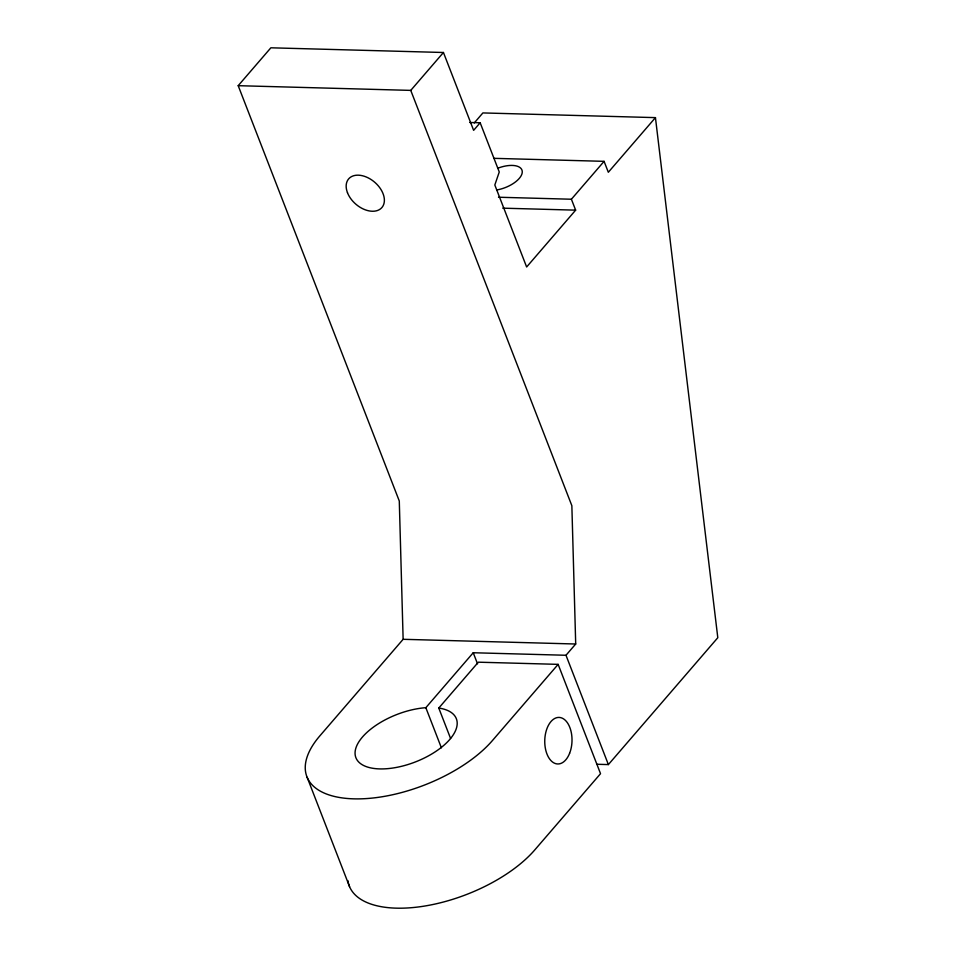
<?xml version="1.0" encoding="UTF-8"?>
<svg xmlns="http://www.w3.org/2000/svg" width="956" height="956" viewBox="0 0 956 956"><rect width="100%" height="100%" fill="white"/><g stroke="black" fill="none" stroke-linecap="round" stroke-linejoin="round"><path stroke-width="1.43" d="M347.9 880.643A106.439 50.298 -21.2 0 0 424.87 906.013A106.439 50.298 -21.2 0 0 534.81 849.884L600.535 773.679L558.137 664.36L492.412 740.565A106.439 50.298 -21.2 0 1 353.851 798.846A106.439 50.298 -21.2 0 1 319.854 735.869L403.133 639.301L399.285 501.004L238.199 85.682L270.871 47.8L443.441 52.496L473.626 130.339L480.163 122.762L499.259 171.984L494.826 184.998L526.637 266.987L575.643 210.153L571.401 199.23L604.084 161.337L608.327 172.271L655.446 117.624L482.888 112.928L474.236 122.966M238.199 85.682L410.757 90.39L443.441 52.496M558.137 664.36L478.335 662.185L438.78 708.049A53.883 25.465 -21.2 0 1 428.479 755.861A53.883 25.465 -21.2 0 1 355.082 753.866A53.883 25.465 -21.2 0 1 425.838 707.691L473.232 652.745L565.988 655.266L575.703 644.009L571.855 505.7L410.757 90.39M596.604 764.262L608.386 764.585L717.801 637.712L655.446 117.624M469.755 122.476L480.163 122.762M494.001 158.338L604.084 161.337M498.518 197.235L571.401 199.23M502.748 208.169L575.643 210.153M403.133 639.301L575.703 644.009M565.988 655.266L608.386 764.585M473.232 652.745L477.522 663.811M438.78 708.049L450.587 738.486M425.838 707.691L441.397 747.819M307.151 777.324L349.549 886.642M497.825 168.208A21.952 10.373 -21.2 0 1 522.263 172.104A21.952 10.373 -21.2 0 1 496.965 189.933M569.609 753.292A23.279 13.623 -88.4 0 0 559.451 717.442A23.279 13.623 -88.4 0 0 546.067 751.344A23.279 13.623 -88.4 0 0 569.609 753.292M347.482 192.73A21.952 14.471 40.8 0 0 380.225 209.077A21.952 14.471 40.8 0 0 368.108 177.828A21.952 14.471 40.8 0 0 347.482 192.73"/></g></svg>
